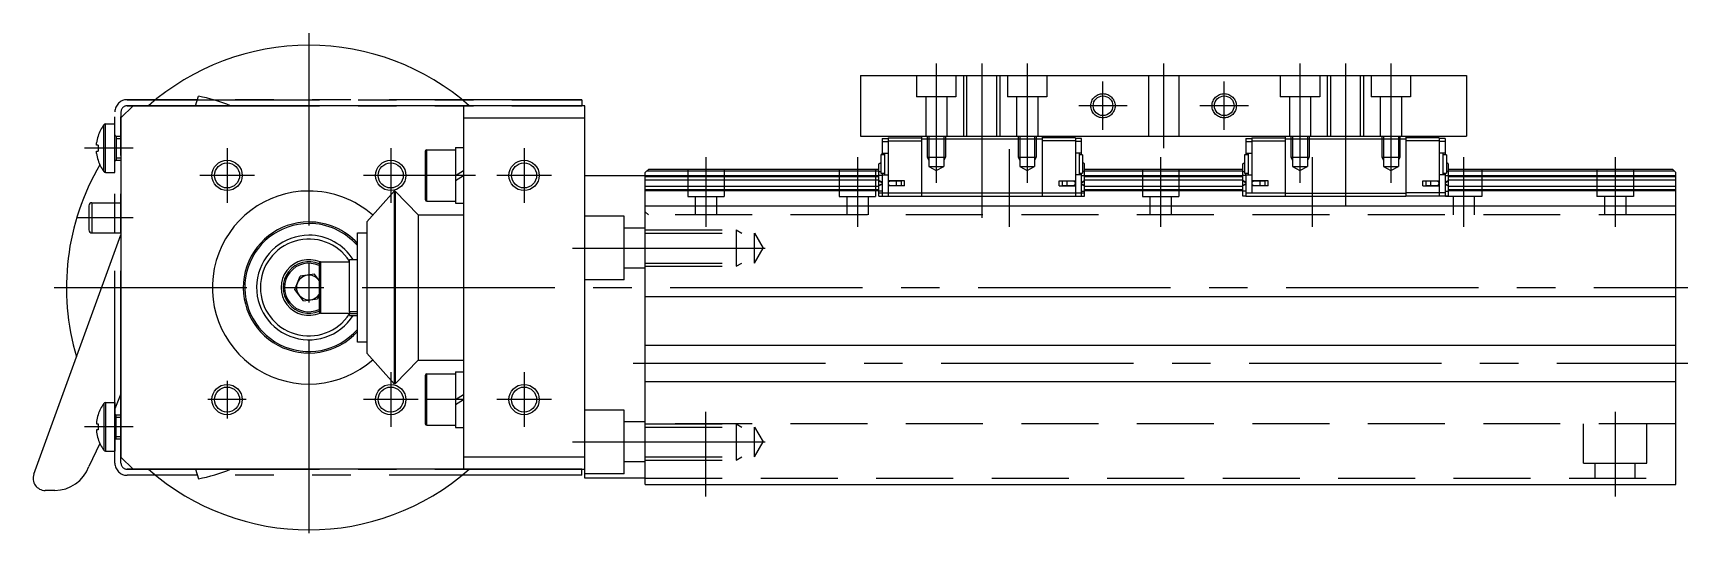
# Model space of a CAD drawing. Extents: x -159 to 457, y -60 to 393.
# Drawn here: x 183.9 to 456.9, y -42 to 42 of the extents above; entities that cross this region are included whole.
import ezdxf

# ---------------------------------------------------------------- set-up
doc = ezdxf.new("R2010")
doc.units = 0
for name, pattern in [('CENTER', [50.8, 31.75, -6.35, 6.35, -6.35]), ('DASHED', [19.05, 12.7, -6.35]), ('PHANTOM', [63.5, 31.75, -6.35, 6.35, -6.35, 6.35, -6.35])]:
    doc.linetypes.add(name, pattern=pattern)
doc.layers.get('0').update_dxf_attribs({"linetype": 'CONTINUOUS'})
doc.layers.add('CENTER', color=1, linetype='CENTER')

msp = doc.modelspace()

# ---------------------------------------------------------------- linework, layer by layer
at = {"color": 7, "linetype": 'CONTINUOUS'}
for p, q in [((320.39, 35), (420.39, 35)), ((320.39, 35), (320.39, 25)), ((420.39, 35), (420.39, 25)), ((210.66, 30), (211.16, 31.58)), ((198.39, 28), (200.39, 30)), ((198.39, 28), (198.39, -28)), ((254.89, 30), (200.39, 30)), ((274.89, 30), (254.89, 30)), ((254.89, 30), (254.89, 28)), ((254.89, 28), (254.89, -28)), ((254.89, 28), (274.89, 28)), ((274.89, -31.5), (274.89, 30)), ((194.6, 24.99), (194.62, 24.98)), ((195.55, 19.15), (195.55, 26.85)), ((195.84, 19), (195.84, 27)), ((195.84, 27), (197.38, 27)), ((197.39, 19), (197.39, 27)), ((197.59, 25), (197.59, 21)), ((197.59, 25), (198.39, 25)), ((320.39, 25), (420.39, 25)), ((323.94, 24.6), (323.94, 24.1)), ((323.94, 24.6), (324.94, 24.6)), ((324.94, 24.7), (324.94, 15.1)), ((324.94, 24.7), (330.44, 24.7)), ((330.44, 25), (330.44, 24.5)), ((350.34, 25), (350.34, 15)), ((355.84, 24.7), (350.34, 24.7)), ((355.84, 24.7), (355.84, 15.1)), ((356.84, 24.6), (355.84, 24.6)), ((356.84, 21.9), (356.84, 24.6)), ((383.94, 24.6), (384.94, 24.6)), ((383.94, 24.6), (383.94, 21.9)), ((384.94, 24.7), (384.94, 15.6)), ((384.94, 24.7), (390.44, 24.7)), ((390.44, 25), (390.44, 24.5)), ((410.34, 25), (410.34, 15)), ((415.84, 24.7), (410.34, 24.7)), ((415.84, 24.7), (415.84, 15.1)), ((416.84, 24.6), (415.84, 24.6)), ((416.84, 24.6), (416.84, 21.9)), ((194.37, 23.52), (194.37, 23.87)), ((194.62, 23.52), (194.37, 23.52)), ((194.37, 22.13), (194.37, 22.49)), ((194.37, 22.49), (194.62, 22.49)), ((248.59, 22.5), (248.59, 14.5)), ((248.84, 14.25), (248.84, 22.75)), ((248.84, 22.75), (253.59, 22.75)), ((253.59, 23.1), (253.59, 13.9)), ((253.59, 23.1), (254.89, 23.1)), ((323.74, 21.9), (323.74, 18.9)), ((324.34, 21.9), (323.74, 21.9)), ((323.94, 24.1), (323.94, 22.2)), ((323.94, 24.1), (324.94, 24.1)), ((323.94, 21.9), (323.94, 22.2)), ((323.94, 22.2), (324.94, 22.2)), ((324.34, 22.2), (324.34, 18.6)), ((324.94, 24.2), (330.44, 24.2)), ((330.44, 24.5), (330.44, 15.5)), ((350.34, 24.5), (330.44, 24.5)), ((355.84, 24.2), (350.34, 24.2)), ((356.84, 24.1), (355.84, 24.1)), ((356.84, 22.2), (355.84, 22.2)), ((356.44, 22.2), (356.44, 18.6)), ((357.04, 21.9), (356.44, 21.9)), ((357.04, 21.9), (357.04, 18.9)), ((383.74, 21.9), (383.74, 18.9)), ((384.34, 21.9), (383.74, 21.9)), ((383.94, 24.1), (384.94, 24.1)), ((383.94, 22.2), (384.94, 22.2)), ((384.34, 22.2), (384.34, 18.6)), ((384.94, 24.2), (390.44, 24.2)), ((390.44, 24.5), (390.44, 15.5)), ((410.34, 24.5), (390.44, 24.5)), ((415.84, 24.2), (410.34, 24.2)), ((416.84, 24.1), (415.84, 24.1)), ((416.84, 22.2), (415.84, 22.2)), ((416.44, 22.2), (416.44, 18.6)), ((417.04, 21.9), (416.44, 21.9)), ((417.04, 21.9), (417.04, 18.9)), ((194.62, 21.02), (194.6, 21.01)), ((197.59, 21), (198.39, 21)), ((253.59, 18.5), (254.89, 19.31)), ((285.39, 19.5), (284.89, 19)), ((323.44, 19.2), (285.09, 19.2)), ((323.44, 19.5), (285.39, 19.5)), ((323.44, 20.43), (323.74, 20.61)), ((323.44, 15.1), (323.44, 20.43)), ((323.44, 19.13), (323.74, 19.13)), ((357.34, 20.43), (357.04, 20.61)), ((357.34, 19.13), (357.04, 19.13)), ((357.34, 15.1), (357.34, 20.43)), ((383.44, 19.5), (357.34, 19.5)), ((383.44, 19.2), (357.34, 19.2)), ((383.44, 20.43), (383.74, 20.61)), ((383.44, 15.1), (383.44, 20.43)), ((383.44, 19.13), (383.74, 19.13)), ((417.34, 20.43), (417.04, 20.61)), ((417.34, 19.13), (417.04, 19.13)), ((417.34, 20.43), (417.34, 15.1)), ((454.39, 19.5), (417.34, 19.5)), ((454.69, 19.2), (417.34, 19.2)), ((454.39, 19.5), (454.89, 19)), ((195.84, 19), (197.36, 19)), ((253.59, 17.69), (254.89, 18.5)), ((274.89, 18.5), (284.89, 18.5)), ((284.89, -32.5), (284.89, 19)), ((284.89, -32.5), (284.89, 19)), ((323.44, 18.46), (284.89, 18.46)), ((323.44, 18.25), (284.89, 18.25)), ((323.44, 17.7), (284.89, 17.7)), ((323.44, 16.7), (284.89, 16.7)), ((323.94, 18.51), (323.44, 18.51)), ((323.94, 17.38), (323.44, 17.64)), ((323.94, 17.29), (323.44, 17.55)), ((323.94, 17.11), (323.44, 16.85)), ((323.94, 17.02), (323.44, 16.76)), ((323.74, 18.9), (324.34, 18.9)), ((323.94, 18.9), (323.94, 15.1)), ((323.94, 18.6), (324.94, 18.6)), ((323.94, 17.11), (323.94, 17.11)), ((327.64, 17.6), (324.94, 17.6)), ((327.64, 16.8), (324.94, 16.8)), ((327.14, 17.55), (325.29, 17.55)), ((325.29, 16.85), (327.14, 16.85)), ((325.74, 17.55), (325.74, 17.6)), ((325.74, 16.8), (325.74, 16.85)), ((326.2, 17.55), (326.2, 17.6)), ((326.2, 16.8), (326.2, 16.85)), ((326.34, 16.85), (326.34, 17.55)), ((327.14, 16.85), (327.14, 17.55)), ((327.64, 16.8), (327.64, 17.6)), ((353.14, 17.6), (355.84, 17.6)), ((353.14, 16.8), (353.14, 17.6)), ((353.14, 16.8), (355.84, 16.8)), ((355.49, 17.55), (353.64, 17.55)), ((353.64, 17.55), (353.64, 16.85)), ((353.64, 16.85), (355.49, 16.85)), ((354.44, 17.55), (354.44, 16.85)), ((354.58, 17.55), (354.58, 17.6)), ((354.58, 16.8), (354.58, 16.85)), ((355.04, 17.55), (355.04, 17.6)), ((355.04, 16.8), (355.04, 16.85)), ((356.84, 18.6), (355.84, 18.6)), ((356.44, 18.9), (357.04, 18.9)), ((356.84, 15.1), (356.84, 18.9)), ((356.84, 18.51), (357.34, 18.51)), ((356.84, 17.38), (357.34, 17.64)), ((356.84, 17.29), (357.34, 17.55)), ((356.84, 17.11), (356.84, 17.11)), ((356.84, 17.11), (357.34, 16.85)), ((356.84, 17.02), (357.34, 16.76)), ((383.44, 18.46), (357.34, 18.46)), ((383.44, 18.25), (357.34, 18.25)), ((383.44, 17.7), (357.34, 17.7)), ((383.44, 16.7), (357.34, 16.7)), ((383.94, 18.51), (383.44, 18.51)), ((383.44, 17.55), (383.44, 17.64)), ((383.94, 17.38), (383.44, 17.64)), ((383.94, 17.29), (383.44, 17.55)), ((383.94, 17.11), (383.44, 16.85)), ((383.94, 17.02), (383.44, 16.76)), ((383.44, 16.76), (383.44, 16.85)), ((383.74, 18.9), (384.34, 18.9)), ((383.94, 18.6), (383.94, 18.9)), ((383.94, 18.6), (384.94, 18.6)), ((383.94, 18.6), (383.94, 15.6)), ((383.94, 17.11), (383.94, 17.11)), ((387.64, 17.6), (384.94, 17.6)), ((387.64, 16.8), (384.94, 16.8)), ((387.14, 17.55), (385.29, 17.55)), ((385.29, 16.85), (387.14, 16.85)), ((385.74, 17.55), (385.74, 17.6)), ((385.74, 16.8), (385.74, 16.85)), ((386.2, 17.55), (386.2, 17.6)), ((386.2, 16.8), (386.2, 16.85)), ((386.34, 16.85), (386.34, 17.55)), ((387.14, 16.85), (387.14, 17.55)), ((387.64, 16.8), (387.64, 17.6)), ((413.14, 17.6), (415.84, 17.6)), ((413.14, 16.8), (413.14, 17.6)), ((413.14, 16.8), (415.84, 16.8)), ((415.49, 17.55), (413.64, 17.55)), ((413.64, 17.55), (413.64, 16.85)), ((413.64, 16.85), (415.49, 16.85)), ((414.44, 17.55), (414.44, 16.85)), ((414.58, 17.55), (414.58, 17.6)), ((414.58, 16.8), (414.58, 16.85)), ((415.04, 17.55), (415.04, 17.6)), ((415.04, 16.8), (415.04, 16.85)), ((416.84, 18.6), (415.84, 18.6)), ((416.44, 18.9), (417.04, 18.9)), ((416.84, 18.9), (416.84, 15.1)), ((416.84, 18.51), (417.34, 18.51)), ((416.84, 17.38), (417.34, 17.64)), ((416.84, 17.29), (417.34, 17.55)), ((416.84, 17.11), (416.84, 17.11)), ((416.84, 17.11), (417.34, 16.85)), ((416.84, 17.02), (417.34, 16.76)), ((454.89, 18.46), (417.34, 18.46)), ((454.89, 18.25), (417.34, 18.25)), ((454.89, 17.7), (417.34, 17.7)), ((417.34, 17.55), (417.34, 17.64)), ((417.34, 16.76), (417.34, 16.85)), ((454.89, 16.7), (417.34, 16.7)), ((454.89, -32.5), (454.89, 19)), ((193.59, 14), (193.59, 9)), ((193.59, 14), (198.39, 14)), ((243.46, 15.93), (238.95, 10.82)), ((243.46, 15.93), (243.46, -15.92)), ((243.6, 15.93), (243.46, 15.93)), ((243.6, 15.93), (243.6, -15.92)), ((243.6, 15.93), (247.39, 12)), ((248.84, 14.25), (253.59, 14.25)), ((253.59, 13.9), (254.89, 13.9)), ((323.44, 16.15), (284.89, 16.15)), ((323.44, 15.94), (284.89, 15.94)), ((323.94, 15.89), (323.44, 15.89)), ((323.44, 15.6), (357.34, 15.6)), ((323.44, 15.1), (357.34, 15.1)), ((330.44, 15.5), (330.44, 15)), ((356.84, 15.89), (357.34, 15.89)), ((383.44, 16.15), (357.34, 16.15)), ((383.44, 15.94), (357.34, 15.94)), ((383.94, 15.89), (383.44, 15.89)), ((383.94, 15.1), (383.44, 15.1)), ((383.94, 15.6), (383.94, 15.1)), ((383.94, 15.6), (384.94, 15.6)), ((383.94, 15.1), (384.94, 15.1)), ((384.94, 15.6), (390.44, 15.6)), ((384.94, 15.1), (390.44, 15.1)), ((410.34, 15.5), (390.44, 15.5)), ((390.44, 15.5), (390.44, 15)), ((410.34, 15), (390.44, 15)), ((416.84, 15.6), (410.34, 15.6)), ((417.34, 15.1), (410.34, 15.1)), ((416.84, 15.89), (417.34, 15.89)), ((454.89, 16.15), (417.34, 16.15)), ((454.89, 15.94), (417.34, 15.94)), ((193.09, 13.5), (193.09, 9.5)), ((247.39, 12), (247.39, -12)), ((247.39, 12), (254.89, 12)), ((284.89, 13.5), (454.89, 13.5)), ((184.01, -30.82), (198.39, 8.69)), ((193.59, 9), (197.39, 9)), ((197.39, 9), (198.39, 9)), ((237.39, -9), (237.39, 9)), ((237.39, 9), (238.95, 9)), ((238.95, 10.82), (238.95, -10.82)), ((231.09, 4), (231.09, -4)), ((231.34, -4.25), (231.34, 4.25)), ((231.34, 4.25), (236.09, 4.25)), ((236.09, -4.03), (236.09, 4.6)), ((236.09, 4.6), (237.39, 4.6)), ((227.05, -0.31), (227.95, 1.87)), ((230.29, 2.18), (227.95, 1.87)), ((231.09, 1.14), (230.29, 2.18)), ((231.01, 1.24), (231.09, 1.13)), ((228.49, -2.18), (227.05, -0.31)), ((228.49, -2.18), (230.83, -1.87)), ((231.09, -1.23), (230.83, -1.87)), ((284.89, -1.5), (454.89, -1.5)), ((231.34, -4.25), (236.09, -4.25)), ((236.09, -4.03), (236.09, -4.33)), ((237.39, -4.03), (236.09, -4.03)), ((236.09, -4.6), (236.09, -4.33)), ((237.39, -4.33), (236.09, -4.33)), ((236.09, -4.6), (237.39, -4.6)), ((238.95, -9), (237.39, -9)), ((243.46, -15.92), (238.95, -10.82)), ((284.89, -9.5), (454.89, -9.5)), ((243.6, -15.92), (247.39, -12)), ((247.39, -12), (254.89, -12)), ((243.6, -15.92), (243.46, -15.92)), ((248.59, -14.5), (248.59, -22.5)), ((248.84, -22.75), (248.84, -14.25)), ((248.84, -14.25), (253.59, -14.25)), ((253.59, -13.9), (253.59, -23.1)), ((253.59, -13.9), (254.89, -13.9)), ((284.89, -15.5), (454.89, -15.5)), ((195.84, -19), (195.84, -27)), ((195.84, -19), (197.39, -19)), ((198.39, -17.57), (197.39, -20.04)), ((197.39, -19), (197.39, -27)), ((253.59, -18.5), (254.89, -17.69)), ((253.59, -19.31), (254.89, -18.5)), ((194.62, -21.02), (194.6, -21.01)), ((195.55, -19.15), (195.55, -26.85)), ((197.59, -25), (197.59, -21)), ((197.59, -21), (198.39, -21)), ((194.37, -22.13), (194.37, -22.48)), ((194.37, -22.48), (194.62, -22.48)), ((194.62, -23.51), (194.37, -23.51)), ((194.37, -23.51), (194.37, -23.87)), ((248.84, -22.75), (253.59, -22.75)), ((253.59, -23.1), (254.89, -23.1)), ((194.9, -25.75), (193.11, -29.55)), ((194.6, -24.99), (194.62, -24.98)), ((195.84, -27), (197.39, -27)), ((197.59, -25), (198.39, -25)), ((200.39, -30), (198.39, -28)), ((254.89, -30), (200.39, -30)), ((210.66, -30), (211.16, -31.58)), ((274.89, -28), (254.89, -28)), ((254.89, -28), (254.89, -30)), ((254.89, -30), (274.89, -30)), ((284.89, -31.5), (274.89, -31.5)), ((284.89, -32.5), (454.89, -32.5)), ((187.47, -33.5), (185.89, -33.5))]:
    msp.add_line(p, q, dxfattribs=at)
at = {"color": 3, "linetype": 'DASHED'}
for p, q in [((329.64, 35), (329.64, 31.5)), ((336.14, 35), (336.14, 31.5)), ((337.39, 35), (337.39, 25)), ((337.93, 25), (337.93, 35)), ((342.85, 35), (342.85, 25)), ((343.39, 35), (343.39, 25)), ((344.64, 35), (344.64, 31.5)), ((351.14, 35), (351.14, 31.5)), ((367.89, 35), (367.89, 25)), ((372.89, 35), (372.89, 25)), ((389.64, 35), (389.64, 31.5)), ((396.14, 35), (396.14, 31.5)), ((397.39, 35), (397.39, 25)), ((397.93, 35), (397.93, 25)), ((402.85, 25), (402.85, 35)), ((403.39, 35), (403.39, 25)), ((404.64, 35), (404.64, 31.5)), ((411.14, 35), (411.14, 31.5)), ((336.14, 31.5), (329.64, 31.5)), ((331.14, 31.5), (331.14, 25)), ((334.64, 31.5), (334.64, 25)), ((351.14, 31.5), (344.64, 31.5)), ((346.14, 31.5), (346.14, 25)), ((349.64, 31.5), (349.64, 25)), ((396.14, 31.5), (389.64, 31.5)), ((391.14, 31.5), (391.14, 25)), ((394.64, 31.5), (394.64, 25)), ((411.14, 31.5), (404.64, 31.5)), ((406.14, 31.5), (406.14, 25)), ((409.64, 31.5), (409.64, 25)), ((331.39, 25), (331.39, 21.5)), ((331.66, 25), (331.66, 20)), ((334.12, 25), (334.12, 20)), ((334.39, 25), (334.39, 21.5)), ((346.39, 25), (346.39, 21.5)), ((346.66, 25), (346.66, 20)), ((349.12, 25), (349.12, 20)), ((349.39, 25), (349.39, 21.5)), ((391.39, 25), (391.39, 21.5)), ((391.66, 25), (391.66, 20)), ((394.12, 25), (394.12, 20)), ((394.39, 25), (394.39, 21.5)), ((406.39, 25), (406.39, 21.5)), ((406.66, 25), (406.66, 20)), ((409.12, 25), (409.12, 20)), ((409.39, 25), (409.39, 21.5)), ((291.89, 19.5), (291.89, 15)), ((297.89, 19.5), (297.89, 15)), ((316.89, 19.5), (316.89, 15)), ((322.89, 19.5), (322.89, 15)), ((331.39, 21.5), (331.66, 21.03)), ((331.39, 21.5), (334.39, 21.5)), ((331.66, 20), (334.12, 20)), ((331.66, 20), (332.89, 19.29)), ((332.89, 19.29), (334.12, 20)), ((334.39, 21.5), (334.12, 21.03)), ((346.39, 21.5), (346.66, 21.03)), ((346.39, 21.5), (349.39, 21.5)), ((346.66, 20), (347.89, 19.29)), ((346.66, 20), (349.12, 20)), ((347.89, 19.29), (349.12, 20)), ((349.39, 21.5), (349.12, 21.03)), ((366.89, 19.5), (366.89, 15)), ((372.89, 19.5), (372.89, 15)), ((391.39, 21.5), (391.66, 21.03)), ((391.39, 21.5), (394.39, 21.5)), ((391.66, 20), (394.12, 20)), ((391.66, 20), (392.89, 19.29)), ((392.89, 19.29), (394.12, 20)), ((394.39, 21.5), (394.12, 21.03)), ((406.39, 21.5), (406.66, 21.03)), ((406.39, 21.5), (409.39, 21.5)), ((406.66, 20), (409.12, 20)), ((406.66, 20), (407.89, 19.29)), ((407.89, 19.29), (409.12, 20)), ((409.39, 21.5), (409.12, 21.03)), ((422.89, 19.5), (422.89, 15)), ((441.89, 19.5), (441.89, 15)), ((447.89, 19.5), (447.89, 15)), ((291.89, 15), (297.89, 15)), ((293.14, 15), (293.14, 12)), ((296.64, 15), (296.64, 12)), ((316.89, 15), (322.89, 15)), ((318.14, 15), (318.14, 12)), ((321.64, 15), (321.64, 12)), ((366.89, 15), (372.89, 15)), ((368.14, 15), (368.14, 12)), ((371.64, 15), (371.64, 12)), ((416.89, 15.1), (416.89, 15)), ((422.89, 15), (416.89, 15)), ((418.14, 15), (418.14, 12)), ((421.64, 15), (421.64, 12)), ((447.89, 15), (441.89, 15)), ((443.14, 15), (443.14, 12)), ((446.64, 15), (446.64, 12)), ((281.39, 11.75), (274.89, 11.75)), ((281.39, 1.25), (281.39, 11.75)), ((284.89, 12.5), (285.39, 12)), ((454.89, 12), (284.89, 12)), ((284.89, 9.8), (281.39, 9.8)), ((284.89, 9.5), (299.89, 9.5)), ((284.89, 8.96), (302.89, 8.96)), ((299.89, 9.5), (299.89, 3.5)), ((299.89, 9.5), (300.83, 8.96)), ((302.89, 4.04), (302.89, 8.96)), ((302.89, 8.96), (304.31, 6.5)), ((302.89, 4.04), (304.31, 6.5)), ((284.89, 3.2), (281.39, 3.2)), ((284.89, 4.04), (302.89, 4.04)), ((284.89, 3.5), (299.89, 3.5)), ((299.89, 3.5), (300.83, 4.04)), ((281.39, 1.25), (274.89, 1.25)), ((281.39, -20.25), (274.89, -20.25)), ((281.39, -30.75), (281.39, -20.25)), ((284.89, -22.2), (281.39, -22.2)), ((454.89, -22.5), (284.89, -22.5)), ((284.89, -22.5), (299.89, -22.5)), ((284.89, -23.04), (302.89, -23.04)), ((299.89, -22.5), (300.83, -23.04)), ((299.89, -22.5), (299.89, -28.5)), ((302.89, -27.96), (302.89, -23.04)), ((302.89, -23.04), (304.31, -25.5)), ((439.64, -29), (439.64, -22.5)), ((450.14, -29), (450.14, -22.5)), ((302.89, -27.96), (304.31, -25.5)), ((284.89, -28.8), (281.39, -28.8)), ((284.89, -27.96), (302.89, -27.96)), ((284.89, -28.5), (299.89, -28.5)), ((299.89, -28.5), (300.83, -27.96)), ((439.64, -29), (450.14, -29)), ((441.59, -31.45), (441.59, -29)), ((448.19, -31.5), (448.19, -29)), ((281.39, -30.75), (274.89, -30.75)), ((284.89, -31.5), (454.89, -31.5))]:
    msp.add_line(p, q, dxfattribs=at)
at = {"color": 3, "linetype": 'PHANTOM'}
for p, q in [((274.39, 31), (199.39, 31)), ((199.39, 31), (274.39, 31)), ((274.39, 31), (274.39, 30)), ((197.39, -29), (197.39, 29)), ((198.39, -29), (198.39, 29)), ((198.39, 29), (198.39, -29)), ((199.39, 30), (274.39, 30)), ((274.39, 30), (199.39, 30)), ((274.39, -30), (199.39, -30)), ((199.39, -30), (274.39, -30)), ((274.39, -31), (274.39, -30)), ((274.39, -31), (274.39, -30)), ((274.39, -31), (199.39, -31))]:
    msp.add_line(p, q, dxfattribs=at)
at = {"color": 3, "linetype": 'CONTINUOUS'}
for p, q in [((197.59, 24.62), (198.39, 24.62)), ((197.59, 21.38), (198.39, 21.38)), ((197.59, -21.38), (198.39, -21.38)), ((197.59, -24.62), (198.39, -24.62))]:
    msp.add_line(p, q, dxfattribs=at)
at = {"color": 3, "linetype": 'DASHED'}
for centre in [(360.39, 30), (380.39, 30)]:
    msp.add_circle(centre, 2, dxfattribs=at)
at = {"color": 7, "linetype": 'CONTINUOUS'}
for centre, radius in [((360.39, 30), 1.62), ((380.39, 30), 1.62), ((215.89, 18.5), 2.07), ((242.89, 18.5), 2.07), ((264.89, 18.5), 2.07), ((215.89, -18.5), 2.07), ((242.89, -18.5), 2.07), ((264.89, -18.5), 2.07)]:
    msp.add_circle(centre, radius, dxfattribs=at)
at = {"color": 3, "linetype": 'CONTINUOUS'}
for centre in [(215.89, 18.5), (242.89, 18.5), (264.89, 18.5), (215.89, -18.5), (242.89, -18.5), (264.89, -18.5)]:
    msp.add_circle(centre, 2.5, dxfattribs=at)
at = {"color": 7, "linetype": 'CONTINUOUS'}
for centre, radius, start, end in [((229.39, 0), 40, 90, 131.4096), ((229.39, 0), 40, 48.5904, 90), ((206.39, 5.73), 26.28, 67.4185, 79.5486), ((200.79, 23), 6.48, 162.1649, 172.3032), ((200.79, 23), 6.5, 143.6416, 162.1374), ((195.84, 26.64), 0.36, 90, 143.6416), ((197.59, 25.2), 0.2, 180, 270), ((200.79, 23), 6.48, 187.6968, 197.8351), ((201.78, 23), 7.18, 175.8857, 184.1143), ((248.84, 22.5), 0.25, 90, 180), ((229.39, 0), 40, 149.5764, 196.6233), ((200.79, 23), 6.5, 197.8626, 216.3584), ((195.84, 19.36), 0.36, 216.3584, 270), ((197.59, 20.8), 0.2, 90, 180), ((325.29, 17.2), 0.35, 90, 180), ((325.29, 17.2), 0.35, 180, 270), ((355.49, 17.2), 0.35, 0, 90), ((355.49, 17.2), 0.35, 270, 0), ((385.29, 17.2), 0.35, 90, 180), ((385.29, 17.2), 0.35, 180, 270), ((415.49, 17.2), 0.35, 270, 90), ((193.59, 13.5), 0.5, 90, 180), ((229.39, 0), 15.93, 90, 311.4611), ((229.39, 0), 15.93, 48.7504, 90), ((248.84, 14.5), 0.25, 180, 270), ((193.59, 9.5), 0.5, 180, 270), ((229.39, 0), 10.82, 90, 317.6756), ((229.39, 0), 10.57, 90, 319.1786), ((229.39, 0), 8.63, 90, 327.7963), ((229.39, 0), 10.82, 42.3244, 90), ((229.39, 0), 10.57, 40.8214, 90), ((229.39, 0), 8.63, 32.2037, 90), ((229.39, 0), 8, 33.1229, 326.8771), ((229.39, 0), 4.6, 66.5437, 293.4563), ((229.39, 0), 4.25, 66.4218, 293.5782), ((229.39, 0), 4, 64.8493, 295.1507), ((231.34, 4), 0.25, 90, 180), ((229.39, 0), 2.04, 157.5517, 217.5517), ((229.39, 0), 2.04, 97.5517, 157.5517), ((229.39, 0), 2.04, 37.5517, 97.5517), ((229.39, 0), 2.04, 217.5517, 277.5517), ((229.39, 0), 2.04, 277.5517, 326.3582), ((231.34, -4), 0.25, 180, 270), ((248.84, -14.5), 0.25, 90, 180), ((195.84, -19.36), 0.36, 90, 143.6416), ((200.79, -23), 6.48, 162.1649, 172.3032), ((200.79, -23), 6.5, 143.6416, 162.1374), ((197.59, -20.8), 0.2, 180, 270), ((200.79, -23), 6.48, 187.6968, 197.8351), ((201.78, -23), 7.18, 175.8857, 184.1143), ((248.84, -22.5), 0.25, 180, 270), ((200.79, -23), 6.5, 197.8626, 216.3584), ((195.84, -26.64), 0.36, 216.3584, 270), ((197.59, -25.2), 0.2, 90, 180), ((187.47, -27.5), 6, 270, 340), ((229.39, 0), 40, 228.5904, 311.4096), ((206.39, -5.73), 26.28, 280.4514, 292.5815), ((185.89, -31.5), 2, 160, 270)]:
    msp.add_arc(centre, radius, start, end, dxfattribs=at)
at = {"color": 3, "linetype": 'PHANTOM'}
for centre, radius, start, end in [((199.39, 29), 2, 90, 180), ((199.39, 29), 1, 90, 180), ((199.39, -29), 2, 180, 270), ((199.39, -29), 1, 180, 270)]:
    msp.add_arc(centre, radius, start, end, dxfattribs=at)
at = {"layer": 'CENTER', "color": 1, "linetype": 'CENTER'}
for p, q in [((229.39, 42), (229.39, -42)), ((332.89, 37), (332.89, 17.29)), ((340.39, 37), (340.39, 11.5)), ((347.89, 37), (347.89, 17.29)), ((370.39, 37), (370.39, 23)), ((392.89, 37), (392.89, 17.29)), ((400.39, 37), (400.39, 13.5)), ((407.89, 37), (407.89, 17.29)), ((360.39, 26), (360.39, 34)), ((380.39, 26), (380.39, 34)), ((364.39, 30), (356.39, 30)), ((384.39, 30), (376.39, 30)), ((200.39, 23), (192.37, 23)), ((215.89, 23), (215.89, 14)), ((242.89, 23), (242.89, 14)), ((264.89, 23), (264.89, 14)), ((344.89, 22.81), (344.89, 10)), ((294.89, 21.5), (294.89, 10)), ((319.89, 21.5), (319.89, 10)), ((369.89, 21.5), (369.89, 10)), ((394.89, 21.5), (394.89, 10)), ((419.89, 21.5), (419.89, 10)), ((419.89, 21.5), (419.89, 10)), ((444.89, 21.5), (444.89, 10)), ((220.39, 18.5), (211.39, 18.5)), ((247.39, 18.5), (238.39, 18.5)), ((256.89, 18.5), (246.59, 18.5)), ((269.39, 18.5), (260.39, 18.5)), ((200.39, 11.5), (191.09, 11.5)), ((272.89, 6.5), (306.31, 6.5)), ((187.39, 0), (456.89, 0)), ((282.89, -12.5), (456.89, -12.5)), ((215.89, -15.39), (215.89, -21.61)), ((242.89, -14), (242.89, -23)), ((264.89, -14), (264.89, -23)), ((219.03, -18.5), (212.74, -18.5)), ((247.39, -18.5), (238.39, -18.5)), ((254.89, -18.5), (248.59, -18.5)), ((269.39, -18.5), (260.39, -18.5)), ((294.89, -34.5), (294.89, -20.5)), ((444.89, -20.5), (444.89, -34.5)), ((200.39, -23), (192.37, -23)), ((272.89, -25.5), (306.31, -25.5))]:
    msp.add_line(p, q, dxfattribs=at)

doc.saveas('drawing.dxf')
